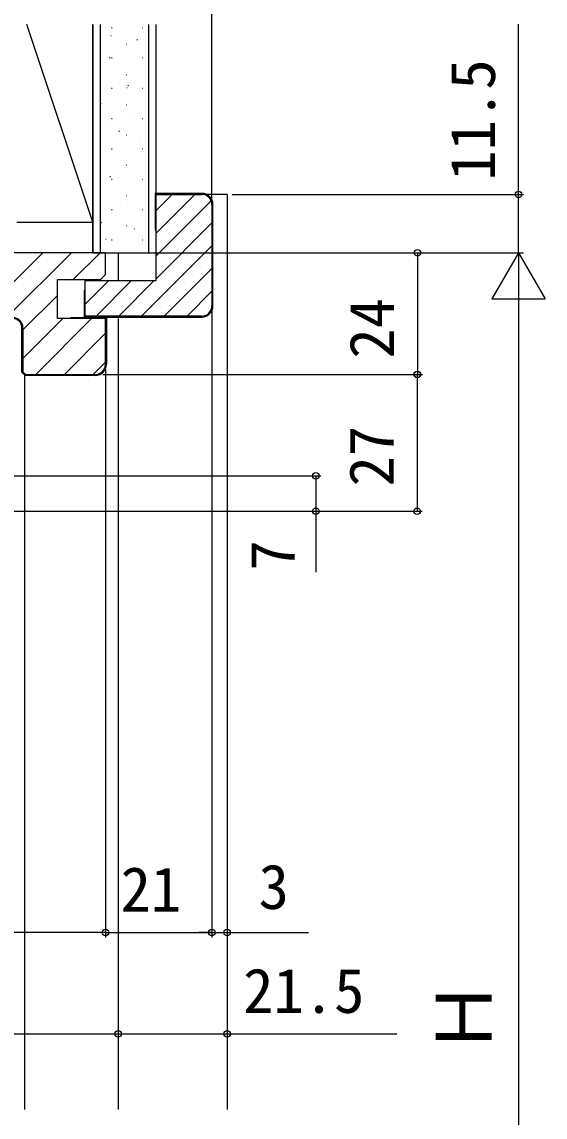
# Model space of a CAD drawing. Units: millimetres, scale not verified. Extents: x -525 to 525, y -783 to 779.
# Drawn here: x -266.4 to -163.2, y 268.2 to 484.2 of the extents above; entities that cross this region are included whole.
import ezdxf
from ezdxf.enums import TextEntityAlignment as Align

# ---------------------------------------------------------------- set-up
doc = ezdxf.new("R2010")
doc.units = ezdxf.units.MM
doc.header["$LTSCALE"] = 4
for name, color, linetype in [('0-5_YKK_12', 2, 'Continuous'), ('0-8_YKK_D', 6, 'Continuous'), ('0-A_YSS_K', 3, 'Continuous'), ('0-B_YSS_KE', 3, 'Continuous')]:
    doc.layers.add(name, color=color, linetype=linetype)
doc.styles.add('ＭＳ ゴシック', font='')
doc.styles.get('ＭＳ ゴシック').set_extended_font_data('MS Gothic')

msp = doc.modelspace()

# ---------------------------------------------------------------- linework, layer by layer
at = {"layer": '0-5_YKK_12'}
for p, q in [((-225.932, 450.198), (-234.581, 450.198)), ((-225.932, 450.198), (-225.932, 269.7)), ((-247.431, 438.698), (-247.431, 433.198)), ((-247.431, 425.698), (-247.431, 269.7)), ((-265.931, 414.615), (-265.931, 269.7))]:
    msp.add_line(p, q, dxfattribs=at)
at = {"layer": '0-8_YKK_D'}
for p, q in [((-228.934, 448.698), (-228.934, 524.698)), ((-224.932, 450.198), (-167.431, 450.198)), ((-241.431, 438.698), (-167.431, 438.698)), ((-241.431, 438.698), (-187.368, 438.698)), ((-225.431, 438.698), (-167.431, 438.698)), ((-188.368, 438.698), (-188.368, 414.698)), ((-168.431, 438.698), (-173.681, 429.605)), ((-168.431, 438.698), (-163.181, 429.605)), ((-168.431, 438.698), (-168.431, 420.512)), ((-173.681, 429.605), (-163.181, 429.605)), ((-168.431, 428.198), (-168.431, 149.198)), ((-228.934, 427.198), (-228.934, 303.606)), ((-249.931, 415.698), (-249.931, 303.606)), ((-249.931, 415.698), (-249.931, 303.606)), ((-250.431, 414.698), (-187.431, 414.698)), ((-225.431, 414.698), (-187.368, 414.698)), ((-188.431, 414.698), (-188.431, 387.698)), ((-269.931, 394.698), (-207.431, 394.698)), ((-303.331, 387.698), (-207.431, 387.698)), ((-300.331, 387.698), (-187.431, 387.698)), ((-228.934, 337.562), (-228.934, 303.606)), ((-225.935, 336.417), (-225.935, 303.606)), ((-249.931, 304.606), (-407.931, 304.606)), ((-249.931, 304.606), (-228.934, 304.606)), ((-228.934, 304.606), (-231.484, 304.606)), ((-228.934, 304.606), (-225.935, 304.606)), ((-225.935, 304.606), (-209.881, 304.606)), ((-225.932, 301.985), (-225.932, 283.606)), ((-247.431, 297.658), (-247.431, 283.606)), ((-247.431, 297.658), (-247.431, 283.606)), ((-410.431, 284.606), (-247.431, 284.606))]:
    msp.add_line(p, q, dxfattribs=at)
for points in [[(-168.431, 438.698), (-168.431, 450.198), (-168.431, 483.748)], [(-208.431, 394.698), (-208.431, 387.698), (-208.431, 375.671)], [(-247.431, 284.606), (-225.932, 284.606), (-192.427, 284.606)]]:
    msp.add_lwpolyline(points, dxfattribs=at)
for centre in [(-168.431, 450.198), (-188.368, 438.698), (-188.431, 414.698), (-188.368, 414.698), (-208.431, 394.698), (-208.431, 387.698), (-188.431, 387.698), (-249.931, 304.606), (-249.931, 304.606), (-228.934, 304.606), (-228.934, 304.606), (-225.935, 304.606), (-247.431, 284.606), (-247.431, 284.606), (-225.932, 284.606)]:
    msp.add_circle(centre, 0.637, dxfattribs=at)
at = {"layer": '0-A_YSS_K'}
for p, q in [((-252.434, 444.698), (-265.434, 483.698)), ((-252.434, 438.698), (-252.434, 483.698)), ((-250.934, 438.698), (-250.934, 483.698)), ((-248.724, 483.088), (-248.624, 483.088)), ((-243.365, 483.458), (-243.346, 483.465)), ((-242.644, 483.088), (-242.544, 483.088)), ((-241.434, 483.698), (-241.434, 438.698)), ((-239.934, 438.698), (-239.934, 483.698)), ((-248.851, 481.515), (-248.832, 481.522)), ((-245.874, 479.858), (-245.774, 479.858)), ((-243.78, 480.642), (-243.613, 480.752)), ((-249.159, 477.082), (-248.992, 477.192)), ((-248.724, 477.108), (-248.624, 477.108)), ((-247.654, 476.257), (-247.635, 476.264)), ((-242.644, 477.108), (-242.544, 477.108)), ((-245.874, 473.878), (-245.774, 473.878)), ((-248.724, 471.128), (-248.624, 471.128)), ((-245.702, 471.267), (-245.683, 471.273)), ((-245.549, 471.636), (-245.382, 471.746)), ((-242.644, 471.128), (-242.544, 471.128)), ((-250.928, 468.076), (-250.761, 468.186)), ((-245.874, 467.898), (-245.774, 467.898)), ((-248.724, 465.148), (-248.624, 465.148)), ((-244.41, 466.042), (-244.391, 466.049)), ((-242.644, 465.148), (-242.544, 465.148)), ((-249.99, 464.066), (-249.971, 464.073)), ((-247.318, 462.629), (-247.151, 462.74)), ((-245.874, 461.918), (-245.774, 461.918)), ((-243.212, 460.785), (-243.193, 460.791)), ((-248.724, 459.168), (-248.624, 459.168)), ((-248.698, 458.842), (-248.679, 458.849)), ((-242.644, 459.168), (-242.544, 459.168)), ((-245.874, 455.938), (-245.774, 455.938)), ((-249.087, 453.623), (-248.92, 453.733)), ((-248.724, 453.188), (-248.624, 453.188)), ((-247.5, 453.584), (-247.481, 453.591)), ((-242.644, 453.188), (-242.544, 453.188)), ((-245.874, 449.958), (-245.774, 449.958)), ((-239.934, 447.043), (-236.778, 450.198)), ((-239.934, 442.552), (-232.288, 450.198)), ((-248.724, 447.208), (-248.624, 447.208)), ((-245.548, 448.593), (-245.53, 448.6)), ((-242.644, 447.208), (-242.544, 447.208)), ((-239.934, 438.062), (-229.071, 448.925)), ((-267.434, 444.698), (-252.434, 444.698)), ((-250.856, 444.617), (-250.689, 444.727)), ((-245.874, 443.978), (-245.774, 443.978)), ((-244.256, 443.369), (-244.237, 443.376)), ((-239.934, 433.572), (-228.934, 444.572)), ((-249.837, 441.393), (-249.818, 441.4)), ((-248.724, 441.228), (-248.624, 441.228)), ((-242.644, 441.228), (-242.544, 441.228)), ((-275.114, 425.898), (-262.314, 438.698)), ((-269.457, 425.898), (-256.657, 438.698)), ((-256.3, 433.398), (-251, 438.698)), ((-242.818, 426.198), (-228.934, 440.082)), ((-238.328, 426.198), (-228.934, 435.592)), ((-253.934, 433.043), (-253.778, 433.198)), ((-253.934, 428.552), (-249.288, 433.198)), ((-251.798, 426.198), (-244.798, 433.198)), ((-247.308, 426.198), (-240.308, 433.198)), ((-266.231, 423.468), (-259.431, 430.268)), ((-233.838, 426.198), (-228.934, 431.102)), ((-266.231, 417.811), (-258.343, 425.698)), ((-263.686, 414.698), (-252.686, 425.698)), ((-258.029, 414.698), (-249.931, 422.797)), ((-252.373, 414.698), (-249.931, 417.14))]:
    msp.add_line(p, q, dxfattribs=at)
msp.add_lwpolyline([(-252.434, 483.698), (-252.434, 438.698), (-239.934, 438.698)], dxfattribs=at)
at = {"layer": '0-B_YSS_KE'}
for p, q in [((-228.934, 448.198), (-228.934, 428.198)), ((-228.734, 428.198), (-228.734, 448.198))]:
    msp.add_line(p, q, dxfattribs=at)
for points in [[(-230.934, 450.398), (-240.134, 450.398), (-240.134, 443.198), (-239.934, 443.198)], [(-239.934, 433.198), (-239.934, 450.198), (-230.934, 450.198)], [(-249.931, 438.698), (-407.931, 438.698), (-407.931, 434.398), (-406.931, 433.398), (-398.431, 433.398), (-398.431, 425.698), (-400.931, 425.698), (-407.931, 425.698), (-407.931, 416.698)], [(-249.931, 416.698), (-249.931, 425.698), (-256.931, 425.698), (-259.431, 425.698), (-259.431, 433.398), (-250.931, 433.398), (-249.931, 434.398), (-249.931, 438.698)], [(-230.934, 426.198), (-253.934, 426.198), (-253.934, 433.198), (-239.934, 433.198)], [(-253.934, 431.198), (-254.134, 431.198), (-254.134, 425.998), (-230.934, 425.998)], [(-256.731, 425.698), (-256.731, 425.898), (-249.731, 425.898), (-249.731, 416.698)], [(-251.931, 414.498), (-265.813, 414.498), (-266.431, 415.115), (-266.431, 423.898)], [(-266.231, 423.898), (-266.231, 415.198), (-265.731, 414.698), (-251.931, 414.698)]]:
    msp.add_lwpolyline(points, dxfattribs=at)
for centre, radius, start, end in [((-230.934, 448.198), 2.2, 0, 90), ((-230.934, 448.198), 2, 0, 90), ((-230.934, 428.198), 2, 270, 0), ((-230.934, 428.198), 2.2, 270, 0), ((-268.231, 423.898), 2, 0.00001, 89.99999), ((-268.231, 423.898), 1.8, 0.00001, 89.99999), ((-251.931, 416.698), 2, 270.00001, 359.99999), ((-251.931, 416.698), 2.2, 270.00001, 359.99999)]:
    msp.add_arc(centre, radius, start, end, dxfattribs=at)

# ---------------------------------------------------------------- texts
at = {"layer": '0-8_YKK_D', "style": 'ＭＳ ゴシック'}
for s, height, p in [('11.5', 8.798, (-170.431, 452.907)), ('24', 8.798, (-190.368, 417.8)), ('27', 8.798, (-190.431, 392.573)), ('7', 8.798, (-209.931, 376.012)), ('Ｈ', 11, (-170.431, 280.346))]:
    msp.add_text(s, height=height, rotation=90, dxfattribs=at).set_placement(p, align=Align.BOTTOM_LEFT)
for s, p in [('3', (-219.721, 306.606)), ('21', (-246.966, 306.106)), ('21.5', (-222.768, 286.106))]:
    msp.add_text(s, height=8.798, dxfattribs=at).set_placement(p, align=Align.BOTTOM_LEFT)

doc.saveas('drawing.dxf')
